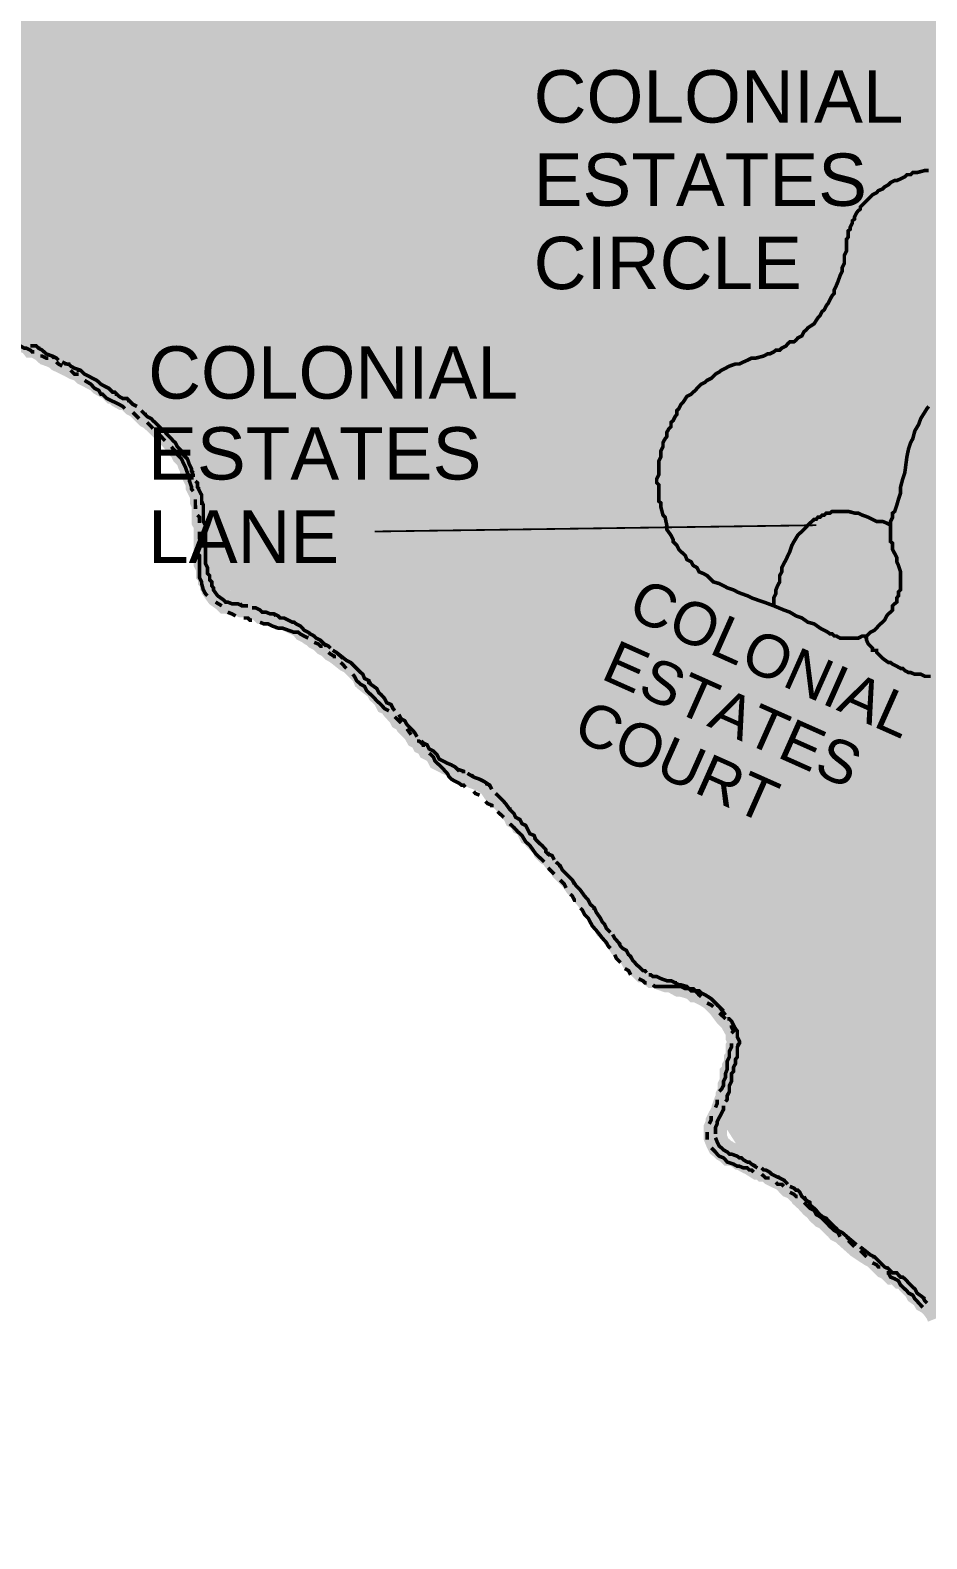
# Model space of a CAD drawing. Header units: millimetres. Extents: x 10 to 1080, y 12 to 847.
# Drawn here: x 370.7 to 408.4, y 290 to 353.4 of the extents above; entities that cross this region are included whole.
import ezdxf

# ---------------------------------------------------------------- set-up
doc = ezdxf.new("R2010")
doc.units = ezdxf.units.MM

msp = doc.modelspace()

# ---------------------------------------------------------------- hatches: boundary and pattern name
at = {"layer": 'H', "linetype": 'CONTINUOUS'}
msp.add_hatch(color=256, dxfattribs=at).paths.add_polyline_path([(802.375, 724.076), (804.333, 708.572), (819.82, 705.362), (834.637, 704.674), (846.243, 705.362), (859.861, 713.74), (871.467, 723.388), (876.635, 727.287), (891.452, 733.125), (894.662, 722.806), (899.231, 711.2), (902.458, 678.268), (906.939, 654.985), (912.777, 635.6), (903.041, 631.79), (870.797, 623.394), (843.703, 613.075), (834.037, 605.614), (852.17, 570.142), (848.607, 566.244), (849.207, 566.244), (834.637, 551.692), (840.475, 538.815), (802.711, 488.438), (802.217, 489.126), (800.435, 493.007), (798.83, 497.082), (795.355, 502.25), (792.215, 505.213), (789.005, 508.088), (786.289, 511.722), (784.437, 515.532), (783.078, 519.677), (782.391, 521.723), (780.874, 525.78), (778.334, 530.348), (775.794, 533.735), (773.007, 536.875), (769.955, 539.75), (766.727, 542.378), (763.27, 544.83), (759.707, 547.123), (755.985, 549.24), (754.115, 550.333), (752.263, 551.356), (750.305, 552.45), (748.365, 553.473), (746.407, 554.478), (744.467, 555.502), (742.615, 556.507), (740.657, 557.618), (739.652, 558.13), (732.525, 556.436), (732.79, 544.583), (726.264, 530.86), (723.142, 524.334), (722.207, 519.765), (722.877, 514.015), (725.593, 511.052), (734.219, 509.182), (736.177, 508.935), (733.302, 494.965), (732.278, 489.126), (728.98, 480.236), (737.605, 465.243), (747.518, 446.193), (733.548, 450.338), (730.409, 438.062), (720.76, 407.158), (717.885, 398.268), (714.745, 388.108), (713.475, 387.174), (712.047, 376.096), (715.945, 344.77), (716.615, 324.026), (716.439, 318.682), (723.388, 318.435), (731.608, 319.705), (737.358, 321.557), (743.373, 323.25), (749.635, 324.273), (754.962, 326.39), (761.488, 331.47), (750.641, 308.786), (742.95, 291.677), (741.257, 289.313), (754.715, 277.195), (760.801, 272.292), (760.73, 272.115), (769.444, 264.583), (777.487, 249.678), (794.597, 237.155), (804.333, 230.293), (811.777, 224.032), (798.054, 219.957), (781.473, 215.988), (770.043, 212.602), (757.502, 208.033), (746.072, 201.172), (734.06, 195.404), (725.082, 194.91), (725.258, 194.134), (725.593, 192.105), (725.752, 188.048), (725.17, 184.062), (724.905, 183.392), (714.587, 181.698), (699.17, 173.743), (696.295, 178.312), (682.078, 173.143), (680.879, 176.53), (652.868, 161.713), (660.647, 138.007), (660.4, 137.83), (656.749, 135.467), (653.203, 133.103), (649.552, 130.722), (645.918, 128.358), (642.285, 125.977), (638.634, 123.702), (635, 121.32), (631.349, 118.957), (627.803, 116.664), (624.152, 114.3), (620.942, 115.394), (619.584, 117.51), (618.402, 119.556), (617.22, 121.744), (616.038, 123.702), (614.68, 125.977), (613.569, 128.27), (612.299, 130.475), (610.958, 132.415), (609.424, 134.197), (608.154, 136.066), (606.795, 138.254), (605.367, 140.035), (603.673, 143.087), (601.892, 144.445), (599.863, 145.715), (598.17, 147.496), (596.724, 149.26), (595.118, 151.042), (593.513, 152.647), (591.22, 153.846), (589.439, 155.187), (587.675, 156.545), (586.052, 158.415), (585.717, 160.778), (585.047, 162.895), (584.112, 165.1), (582.172, 166.194), (580.549, 167.887), (579.543, 169.845), (578.785, 171.962), (577.762, 173.902), (576.668, 175.772), (575.398, 177.553), (573.775, 178.982), (571.659, 182.457), (568.784, 186.778), (566.932, 189.988), (565.82, 194.486), (564.462, 203.87), (563.704, 208.527), (563.88, 211.332), (563.704, 215.477), (563.457, 217.77), (563.28, 220.133), (563.368, 222.426), (563.28, 224.614), (562.857, 227.418), (561.675, 229.694), (560.828, 232.586), (561.428, 234.774), (561.852, 237.825), (561.922, 240.206), (561.587, 242.658), (561.763, 245.286), (562.01, 247.65), (561.852, 250.278), (561.164, 254.423), (561.922, 257.052), (562.522, 259.256), (562.275, 261.532), (561.499, 263.56), (560.405, 265.518), (559.805, 267.882), (559.223, 270.175), (557.953, 273.297), (556.26, 274.92), (554.814, 277.53), (554.39, 280), (553.72, 282.363), (552.962, 284.656), (551.85, 286.508), (550.668, 288.713), (549.222, 291.165), (547.194, 292.947), (545.412, 294.552), (543.56, 296.422), (543.719, 298.697), (542.537, 300.655), (540.42, 302.348), (538.057, 304.976), (535.34, 306.405), (532.553, 307.763), (530.26, 309.545), (528.232, 310.903), (526.874, 312.755), (526.45, 314.872), (524.51, 315.807), (522.305, 316.054), (518.248, 316.565), (515.779, 316.9), (513.592, 317.324), (511.387, 317.923), (508.935, 318.17), (507.153, 316.988), (506.465, 314.96), (505.037, 313.267), (503.255, 311.997), (501.897, 310.303), (500.292, 308.698), (498.422, 307.587), (496.658, 306.07), (495.212, 304.377), (494.453, 302.348), (493.942, 299.896), (493.607, 297.603), (493.942, 295.24), (494.453, 293.123), (495.212, 290.83), (495.723, 288.625), (494.03, 286.508), (493.342, 284.304), (491.649, 281.693), (489.462, 280.846), (485.14, 280.423), (481.577, 280.582), (479.637, 281.852), (478.102, 283.457), (476.673, 285.08), (475.068, 286.773), (472.863, 287.267), (470.658, 286.685), (468.965, 285.238), (467.184, 283.88), (465.067, 282.875), (463.462, 281.34), (464.732, 279.488), (466.602, 278.306), (468.63, 277.372), (469.724, 275.502), (468.877, 273.385), (467.095, 272.027), (463.973, 269.663), (462.104, 268.058), (460.075, 266.876), (457.958, 266.1), (455.665, 265.606), (452.702, 266.277), (450.674, 267.212), (448.469, 267.635), (444.835, 268.482), (442.718, 268.993), (440.514, 268.393), (436.792, 268.217), (434.763, 268.905), (432.805, 269.998), (431.465, 271.78), (432.647, 273.72), (433.405, 275.925), (433.317, 278.218), (432.805, 280.335), (432.894, 282.963), (431.959, 285.327), (428.925, 284.568), (426.72, 283.88), (424.603, 283.457), (421.375, 283.968), (419.188, 284.392), (417.072, 284.903), (415.025, 285.926), (412.838, 286.685), (410.792, 287.62), (409.698, 289.56), (409.875, 291.765), (410.298, 293.97), (410.298, 296.157), (409.61, 298.203), (408.252, 300.143), (406.4, 301.66), (404.53, 303.107), (402.837, 304.712), (400.897, 305.823), (399.715, 307.675), (400.297, 309.792), (399.962, 311.997), (397.845, 313.355), (395.905, 314.537), (394.547, 316.318), (393.1, 318.1), (391.672, 319.793), (390.225, 321.398), (388.108, 322.668), (386.592, 324.185), (385.057, 325.878), (383.452, 327.325), (381.582, 328.595), (379.465, 329.265), (378.125, 331.047), (378.037, 333.252), (377.349, 335.368), (375.92, 336.973), (374.05, 338.332), (372.11, 339.425), (370.152, 340.536), (368.035, 341.383), (365.919, 341.965), (363.555, 341.63), (361.615, 340.607), (359.745, 338.914), (357.875, 337.82), (355.935, 336.797), (353.818, 335.703), (351.878, 334.522), (350.255, 332.652), (348.915, 330.8), (347.98, 328.754), (347.133, 326.637), (345.599, 325.032), (343.323, 324.785), (340.184, 324.785), (337.732, 325.367), (335.615, 324.185), (334.522, 322.333), (334.433, 320.128), (334.098, 317.923), (332.899, 315.807), (331.805, 313.866), (330.958, 311.75), (330.712, 309.545), (330.288, 307.252), (329.935, 304.976), (329.688, 302.683), (329.018, 300.39), (328.083, 298.203), (327.325, 296.157), (327.06, 293.97), (328.665, 292.347), (329.935, 290.583), (328.665, 288.802), (326.39, 287.955), (323.25, 287.778), (321.045, 288.29), (319.864, 290.23), (318.682, 292.276), (316.812, 293.705), (314.025, 294.975), (311.732, 295.487), (309.615, 295.91), (307.763, 297.092), (306.405, 299.05), (305.47, 300.99), (304.712, 303.107), (303.689, 305.135), (301.995, 306.405), (300.302, 307.852), (298.962, 309.545), (297.268, 307.94), (296.422, 305.894), (293.282, 304.2), (291.5, 305.558), (289.648, 306.828), (287.69, 307.852), (287.267, 309.968), (287.69, 312.173), (285.75, 313.09), (283.457, 313.602), (281.34, 314.202), (279.224, 315.295), (278.642, 317.5), (277.954, 319.617), (276.013, 321.222), (274.144, 319.793), (272.874, 317.923), (269.998, 319.193), (268.217, 320.64), (266.435, 321.98), (263.984, 324.45), (262.202, 325.72), (260.862, 327.484), (261.108, 329.688), (261.867, 331.893), (262.714, 334.01), (262.467, 337.644), (261.532, 339.602), (260.597, 341.718), (258.992, 343.323), (255.94, 345.352), (253.065, 346.71), (251.195, 347.892), (249.167, 348.827), (248.92, 351.032), (250.19, 352.884), (251.707, 354.842), (254.088, 354.93), (255.782, 356.358), (257.969, 356.623), (260.174, 357.117), (261.444, 359.234), (261.779, 361.527), (261.62, 363.732), (260.438, 365.584), (258.992, 367.277), (256.117, 367.63), (255.429, 369.746), (254.088, 371.44), (252.307, 372.957), (250.525, 374.227), (248.497, 374.826), (247.138, 376.767), (248.162, 378.707), (247.385, 381), (245.78, 382.517), (245.622, 384.81), (244.687, 386.75), (243.575, 388.796), (242.235, 390.56), (241.035, 392.43), (239.518, 394.212), (239.43, 396.416), (240.453, 398.533), (240.612, 401.144), (240.788, 403.86), (239.43, 405.888), (238.584, 408.005), (236.467, 409.452), (235.038, 411.304), (233.08, 412.838), (233.168, 415.202), (234.103, 417.318), (235.462, 419.276), (236.978, 421.04), (238.072, 422.998), (237.825, 425.274), (237.49, 427.902), (236.22, 429.683), (234.527, 431.377), (232.657, 433.246), (230.628, 434.587), (229.182, 436.28), (227.489, 437.815), (226.219, 439.667), (224.79, 441.537), (223.943, 443.742), (222.92, 445.77), (220.98, 447.216), (218.775, 448.557), (216.57, 449.827), (214.365, 450.25), (212.249, 450.427), (209.797, 450.515), (206.163, 450.427), (203.87, 451.026), (201.595, 450.338), (199.972, 448.31), (201.665, 446.705), (199.549, 444.588), (196.938, 445.347), (194.822, 445.435), (192.105, 444.923), (189.054, 445.012), (187.202, 443.406), (184.908, 442.472), (182.88, 441.113), (181.01, 439.596), (179.317, 438.15), (177.288, 437.056), (175.084, 436.457), (173.055, 435.522), (170.762, 434.675), (168.575, 434.852), (166.793, 436.545), (165.947, 438.82), (165.259, 440.937), (163.142, 442.048), (160.955, 442.56), (158.574, 442.383), (156.369, 441.713), (154.005, 440.778), (151.377, 440.267), (148.59, 440.267), (146.385, 439.843), (145.45, 437.727), (145.115, 435.522), (142.663, 436.122), (142.152, 438.326), (140.458, 439.932), (138.43, 441.113), (136.472, 442.207), (134.285, 442.807), (131.745, 442.048), (128.605, 441.537), (126.153, 441.872), (123.525, 441.784), (121.497, 442.983), (120.05, 444.588), (117.775, 445.012), (116.082, 446.528), (116.152, 448.822), (114.124, 450.938), (112.607, 453.214), (111.425, 454.995), (110.155, 456.777), (108.797, 458.47), (107.527, 460.252), (106.257, 461.945), (104.898, 463.726), (103.54, 465.42), (102.182, 467.113), (100.842, 468.806), (99.572, 470.57), (98.213, 472.264), (95.585, 475.738), (93.133, 479.213), (90.682, 482.776), (88.477, 486.41), (86.448, 490.132), (84.578, 494.03), (83.062, 498.016), (81.527, 502.92), (80.433, 507.065), (79.498, 511.298), (78.74, 515.532), (78.228, 519.853), (77.805, 524.175), (77.558, 528.496), (77.47, 532.8), (77.558, 534.917), (77.558, 537.122), (77.717, 539.238), (77.893, 541.443), (78.052, 543.56), (78.317, 545.765), (78.564, 547.882), (79.252, 552.115), (80.098, 556.348), (81.192, 560.582), (82.374, 564.727), (84.402, 570.054), (86.448, 573.793), (87.63, 575.645), (117.687, 575.645), (138.007, 572.435), (144.445, 544.23), (141.905, 543.225), (154.764, 537.88), (160.443, 536.028), (171.185, 535.693), (189.318, 535.34), (206.834, 533.912), (226.06, 527.897), (227.842, 532.888), (253.912, 548.552), (259.239, 550.333), (265.677, 550.668), (269.575, 552.115), (277.019, 556.772), (283.122, 559.223), (290.989, 559.982), (306.317, 558.553), (306.652, 558.288), (307.005, 558.624), (310.885, 558.888), (317.659, 563.122), (325.543, 568.113), (333.745, 573.528), (338.825, 576.827), (341.365, 576.756), (344.928, 576.068), (348.492, 574.71), (351.949, 572.858), (355.759, 569.718), (358.228, 566.173), (359.234, 564.303), (360.257, 562.363), (362.462, 558.8), (365.425, 555.925), (369.993, 554.32), (376.255, 554.478), (378.46, 554.902), (380.577, 555.325), (382.782, 555.748), (384.898, 556.013), (387.773, 556.436), (392.007, 557.107), (396.064, 558.042), (400.138, 559.135), (404.107, 560.405), (408.005, 561.852), (411.903, 563.457), (415.713, 565.238), (419.435, 567.09), (423.069, 569.048), (424.18, 569.63), (421.128, 576.333), (406.224, 573.952), (411.057, 595.383), (409.452, 607.06), (401.408, 603.85), (401.832, 611.893), (404.618, 612.74), (404.195, 626.022), (394.882, 630.432), (373.539, 618.737), (369.482, 635.67), (377.19, 651.845), (407.405, 673.276), (407.829, 671.23), (482.177, 704.003), (500.715, 623.323), (501.227, 623.57), (505.372, 625.863), (509.182, 627.892), (512.992, 630.008), (516.802, 632.037), (520.612, 634.065), (522.552, 635.088), (524.422, 636.094), (526.362, 637.117), (528.232, 638.14), (530.172, 639.233), (532.042, 640.256), (534.335, 641.438), (544.495, 629.585), (550.422, 631.613), (546.523, 639.568), (541.532, 645.336), (541.602, 645.407), (545.412, 647.453), (549.222, 649.57), (553.032, 651.598), (556.772, 653.627), (560.582, 655.743), (564.392, 657.772), (568.202, 659.888), (572.012, 661.917), (575.733, 664.034), (579.543, 666.15), (583.353, 668.196), (587.163, 670.313), (590.885, 672.342), (596.724, 674.458), (601.133, 674.458), (603.338, 674.458), (605.455, 674.37), (607.642, 674.194), (609.847, 674.123), (611.964, 674.035), (614.168, 673.858), (616.373, 673.7), (618.49, 673.612), (620.695, 673.435), (622.882, 673.347), (624.999, 673.276), (629.32, 673.188), (633.642, 673.276), (637.875, 673.523), (642.108, 673.947), (646.254, 674.617), (650.399, 675.728), (653.627, 676.734), (657.684, 678.18), (661.67, 679.873), (665.568, 681.743), (669.378, 683.772), (673.1, 685.976), (676.734, 688.252), (680.297, 690.704), (683.683, 693.42), (687.07, 696.136), (690.192, 699.1), (693.332, 702.063), (696.207, 705.273), (699.082, 708.572), (701.71, 711.958), (705.785, 710.53), (709.842, 708.995), (713.74, 707.214), (717.638, 705.362), (721.448, 703.333), (723.988, 701.798), (729.403, 707.302), (742.35, 719.578), (751.999, 718.908), (767.503, 733.725), (785.618, 751.84), (797.207, 740.234), (802.375, 724.076), (802.375, 724.076)])

# ---------------------------------------------------------------- linework, layer by layer
at = {"layer": 'P'}
for points, const_width in [([(401.99, 329.195), (401.567, 329.353), (401.302, 329.442), (401.055, 329.53), (400.879, 329.618), (400.632, 329.706), (400.456, 329.777), (400.297, 329.865), (400.032, 329.953), (399.874, 330.041), (399.697, 330.129), (399.45, 330.2), (399.362, 330.288), (399.186, 330.465), (399.027, 330.553), (398.851, 330.623), (398.762, 330.8), (398.604, 330.888), (398.515, 331.047), (398.339, 331.135), (398.268, 331.311), (398.092, 331.47), (398.004, 331.558), (397.916, 331.735), (397.757, 331.893), (397.757, 331.982), (397.669, 332.158), (397.492, 332.405), (397.492, 332.581), (397.422, 332.916), (397.334, 333.005), (397.245, 333.34), (397.245, 333.516), (397.157, 333.587), (397.157, 333.763), (397.157, 333.939), (397.157, 334.098), (397.157, 334.275), (397.069, 334.363), (397.069, 334.522), (397.157, 334.698), (397.157, 335.033), (397.157, 335.121), (397.157, 335.28), (397.245, 335.456), (397.245, 335.633), (397.245, 335.703), (397.334, 335.88), (397.334, 336.056), (397.422, 336.215), (397.492, 336.303), (397.492, 336.479), (397.581, 336.638), (397.669, 336.726), (397.669, 336.903), (397.757, 336.973), (397.845, 337.15), (397.916, 337.238), (397.916, 337.397), (398.004, 337.485), (398.092, 337.661), (398.18, 337.749), (398.339, 337.996), (398.515, 338.085), (398.604, 338.173), (398.692, 338.243), (398.762, 338.332), (398.851, 338.42), (398.939, 338.508), (399.115, 338.596), (399.186, 338.667), (399.362, 338.755), (399.538, 338.931), (399.697, 339.019), (399.785, 339.09), (399.962, 339.178), (400.121, 339.266), (400.385, 339.355), (400.544, 339.355), (400.72, 339.443), (400.879, 339.513), (401.055, 339.602), (401.232, 339.602), (401.567, 339.69), (401.726, 339.778), (401.814, 339.778), (401.99, 339.866), (402.078, 339.937), (402.237, 339.937), (402.325, 340.025), (402.502, 340.113), (402.572, 340.201), (402.661, 340.289), (402.837, 340.289), (402.925, 340.36), (402.996, 340.448), (403.172, 340.536), (403.26, 340.713), (403.348, 340.783), (403.419, 340.872), (403.684, 341.048), (403.842, 341.295), (403.931, 341.383), (404.019, 341.559), (404.107, 341.63), (404.195, 341.806), (404.266, 341.895), (404.442, 342.23), (404.53, 342.318), (404.53, 342.477), (404.618, 342.653), (404.689, 342.829), (404.777, 343.076), (404.865, 343.253), (404.865, 343.412), (404.954, 343.588), (404.954, 343.747), (404.954, 343.923), (405.042, 344.099), (405.042, 344.258), (405.042, 344.346), (405.042, 344.523), (405.042, 344.593), (405.112, 344.682), (405.112, 344.858), (405.112, 344.946), (405.201, 345.017), (405.201, 345.105), (405.289, 345.281), (405.289, 345.369), (405.377, 345.44), (405.377, 345.528), (405.465, 345.705), (405.536, 345.793), (405.624, 345.863), (405.624, 345.952), (405.712, 346.04), (405.8, 346.128), (405.888, 346.216), (405.959, 346.287), (406.135, 346.463), (406.312, 346.551), (406.382, 346.639), (406.559, 346.71), (406.647, 346.798), (406.806, 346.886), (406.894, 346.975), (407.07, 347.063), (407.158, 347.063), (407.317, 347.133), (407.494, 347.222), (407.582, 347.31), (407.741, 347.31), (407.829, 347.398), (408.005, 347.398), (408.34, 347.486), (408.499, 347.486)], 0.151), ([(370.911, 339.866), (370.822, 339.866), (370.752, 339.937), (370.575, 340.025), (370.487, 340.025), (370.328, 340.113), (370.152, 340.201), (370.064, 340.201), (369.905, 340.289), (369.729, 340.289), (369.552, 340.36), (369.394, 340.448), (369.305, 340.536), (369.129, 340.625), (369.058, 340.625), (368.97, 340.713)], 0.151), ([(395.464, 315.048), (395.305, 315.225), (395.217, 315.383), (395.041, 315.56), (394.952, 315.648), (394.882, 315.807), (394.794, 315.895), (394.705, 316.071), (394.529, 316.318), (394.458, 316.495), (394.282, 316.653), (394.194, 316.83), (394.035, 317.006), (393.859, 317.253), (393.682, 317.429), (393.524, 317.676), (393.347, 317.853), (393.188, 318.012), (393.1, 318.1), (393.012, 318.276), (392.836, 318.435), (392.765, 318.523), (392.677, 318.699), (392.501, 318.77), (392.412, 318.858), (392.412, 318.946), (392.254, 319.123), (392.165, 319.193), (391.989, 319.37), (391.918, 319.546), (391.742, 319.617), (391.654, 319.793), (391.566, 319.969), (391.407, 320.04), (391.319, 320.216), (391.142, 320.305), (391.072, 320.463), (390.895, 320.64), (390.719, 320.887), (390.56, 321.063), (390.384, 321.239), (390.225, 321.398), (390.049, 321.663), (389.802, 321.822), (389.625, 321.91), (389.378, 321.998), (389.114, 322.157), (388.955, 322.245), (388.691, 322.333), (388.602, 322.421), (388.444, 322.509), (388.267, 322.58), (388.108, 322.668), (387.932, 322.756), (387.844, 322.933), (387.685, 323.092), (387.509, 323.18), (387.421, 323.356), (387.262, 323.427), (387.174, 323.603), (386.997, 323.691), (386.909, 323.85), (386.838, 323.938), (386.75, 324.026), (386.662, 324.115), (386.574, 324.203), (386.486, 324.362), (386.327, 324.45), (386.239, 324.626), (386.151, 324.697), (385.992, 324.873), (385.904, 325.049), (385.727, 325.12), (385.639, 325.296), (385.48, 325.473), (385.392, 325.543), (385.304, 325.72), (385.057, 325.896), (384.969, 325.967), (384.969, 326.055), (384.792, 326.143), (384.722, 326.319), (384.634, 326.39), (384.457, 326.566), (384.369, 326.655), (384.21, 326.813), (384.034, 326.902), (383.611, 327.237), (383.452, 327.325), (383.275, 327.501), (383.099, 327.589), (382.94, 327.748), (382.764, 327.836), (382.676, 327.925), (382.517, 328.013), (382.429, 328.083), (382.252, 328.172), (382.182, 328.26), (382.094, 328.348), (381.917, 328.436), (381.829, 328.507), (381.758, 328.507), (381.582, 328.595), (381.406, 328.683), (381.247, 328.683), (381.159, 328.771), (380.982, 328.859), (380.824, 328.859), (380.647, 328.93), (380.488, 328.93), (380.4, 329.018), (380.224, 329.106), (380.065, 329.106), (379.889, 329.195), (379.801, 329.195), (379.642, 329.195), (379.465, 329.283), (379.218, 329.283), (379.042, 329.353), (378.954, 329.353), (378.866, 329.442), (378.619, 329.618), (378.442, 329.865), (378.442, 329.953), (378.372, 330.041), (378.372, 330.2), (378.284, 330.288), (378.284, 330.465), (378.195, 330.553), (378.195, 330.712), (378.195, 330.8), (378.107, 330.976), (378.107, 331.047), (378.107, 331.223), (378.107, 331.311), (378.107, 331.47), (378.107, 331.558), (378.107, 331.823), (378.107, 331.893), (378.107, 332.07), (378.107, 332.246), (378.107, 332.405), (378.107, 332.581), (378.019, 332.74), (378.019, 332.916), (378.019, 333.093), (378.019, 333.252), (378.019, 333.428), (377.948, 333.587), (377.948, 333.675), (377.948, 333.851), (377.86, 334.01), (377.772, 334.186), (377.772, 334.363), (377.684, 334.522), (377.596, 334.698), (377.525, 334.857), (377.525, 334.945), (377.437, 335.121), (377.349, 335.368), (377.172, 335.545), (377.102, 335.703), (376.925, 335.88), (376.837, 336.056), (376.749, 336.127), (376.678, 336.215), (376.502, 336.391), (376.414, 336.55), (376.255, 336.638), (376.079, 336.815), (375.991, 336.903), (375.902, 336.973), (375.832, 337.062), (375.655, 337.15), (375.567, 337.238), (375.408, 337.397), (375.32, 337.485), (375.232, 337.573), (375.056, 337.661), (374.897, 337.82), (374.809, 337.908), (374.632, 337.908), (374.474, 337.996), (374.385, 338.085), (374.297, 338.173), (374.209, 338.173), (374.138, 338.243), (374.05, 338.332), (373.874, 338.42), (373.715, 338.508), (373.627, 338.596), (373.539, 338.667), (373.362, 338.755), (373.204, 338.843), (373.027, 338.931), (372.868, 339.09), (372.604, 339.178), (372.445, 339.266), (372.357, 339.355), (372.269, 339.355), (372.092, 339.443), (371.934, 339.513), (371.845, 339.602), (371.669, 339.69), (371.422, 339.778), (371.246, 339.937), (371.087, 340.025), (370.999, 340.113), (370.822, 340.113), (370.752, 340.201), (370.575, 340.289), (370.487, 340.36), (370.328, 340.448), (370.152, 340.536)], 0.978), ([(370.822, 340.201), (370.822, 340.113), (370.999, 340.113), (371.087, 340.025), (371.175, 340.025)], 0.151), ([(371.934, 339.513), (371.845, 339.602), (371.669, 339.69), (371.422, 339.778), (371.246, 339.937), (371.087, 340.025), (370.999, 340.113)], 0.151), ([(371.51, 339.602), (371.422, 339.602), (371.246, 339.69), (371.175, 339.69)], 0.151), ([(371.422, 339.778), (371.669, 339.69), (371.757, 339.602)], 0.151), ([(372.092, 339.266), (371.934, 339.355), (371.845, 339.443)], 0.151), ([(372.092, 339.443), (372.269, 339.355), (372.357, 339.355), (372.357, 339.266)], 0.151), ([(374.05, 338.332), (373.874, 338.42), (373.715, 338.508), (373.627, 338.596), (373.539, 338.667), (373.362, 338.755), (373.204, 338.843), (373.027, 338.931), (372.868, 339.09), (372.604, 339.178), (372.445, 339.266), (372.357, 339.355), (372.269, 339.355), (372.181, 339.355)], 0.151), ([(372.78, 338.931), (372.604, 338.931), (372.445, 339.09), (372.445, 339.09)], 0.151), ([(372.692, 339.09), (372.868, 339.09), (373.027, 338.931), (373.204, 338.843), (373.362, 338.755), (373.539, 338.667), (373.627, 338.596), (373.715, 338.508), (373.874, 338.42), (374.05, 338.332), (374.138, 338.243), (374.209, 338.173), (374.297, 338.173), (374.385, 338.085), (374.474, 337.996)], 0.151), ([(374.721, 337.485), (374.632, 337.573), (374.474, 337.661), (374.297, 337.749), (374.138, 337.82), (373.962, 337.908), (373.786, 338.085), (373.715, 338.085), (373.627, 338.243), (373.451, 338.332), (373.292, 338.508), (373.027, 338.667), (373.027, 338.667)], 0.151), ([(375.232, 337.573), (375.056, 337.661), (374.897, 337.82), (374.809, 337.908), (374.632, 337.908), (374.474, 337.996), (374.385, 338.085), (374.297, 338.085)], 0.151), ([(374.809, 337.82), (374.897, 337.82), (375.056, 337.661), (375.056, 337.661)], 0.151), ([(375.32, 337.062), (375.232, 337.15), (375.144, 337.238), (375.056, 337.326)], 0.151), ([(375.408, 337.397), (375.567, 337.238), (375.655, 337.238)], 0.151), ([(377.014, 335.792), (376.925, 335.88), (376.837, 336.056), (376.749, 336.127), (376.678, 336.215), (376.502, 336.391), (376.414, 336.55), (376.255, 336.638), (376.079, 336.815), (375.991, 336.903), (375.902, 336.973), (375.832, 337.062), (375.655, 337.15), (375.567, 337.238), (375.479, 337.326)], 0.151), ([(408.499, 337.573), (408.428, 337.485), (408.164, 337.062), (408.076, 336.815), (407.917, 336.55), (407.829, 336.215), (407.741, 336.056), (407.652, 335.792), (407.582, 335.456), (407.494, 334.786), (407.405, 334.522), (407.317, 334.186), (407.317, 333.939), (407.229, 333.675), (407.158, 333.428), (407.07, 333.163), (406.982, 333.093), (406.982, 333.005), (406.982, 332.916), (406.894, 332.74), (406.894, 332.669), (406.894, 332.581)], 0.151), ([(375.902, 336.638), (375.832, 336.726), (375.655, 336.903), (375.655, 336.903)], 0.151), ([(375.902, 336.973), (375.991, 336.903), (376.079, 336.815), (376.167, 336.726)], 0.151), ([(376.414, 336.127), (376.326, 336.215), (376.255, 336.303), (376.167, 336.391), (376.167, 336.391)], 0.151), ([(376.414, 336.479), (376.502, 336.391), (376.678, 336.215), (376.749, 336.127), (376.837, 336.056), (376.925, 335.88), (377.102, 335.703), (377.172, 335.545), (377.349, 335.368), (377.437, 335.121), (377.525, 334.945), (377.525, 334.857), (377.596, 334.786)], 0.151), ([(377.596, 334.01), (377.525, 334.098), (377.525, 334.186), (377.437, 334.433), (377.437, 334.61), (377.349, 334.786), (377.261, 335.033), (377.172, 335.209), (377.102, 335.368), (376.925, 335.545), (376.837, 335.703), (376.749, 335.792), (376.678, 335.88)], 0.151), ([(377.596, 334.61), (377.596, 334.698), (377.525, 334.857), (377.525, 334.945), (377.437, 335.121), (377.349, 335.368), (377.172, 335.545)], 0.151), ([(377.684, 334.433), (377.772, 334.363), (377.772, 334.186), (377.86, 334.098)], 0.151), ([(378.107, 332.158), (378.107, 332.246), (378.107, 332.405), (378.107, 332.581), (378.019, 332.74), (378.019, 332.916), (378.019, 333.093), (378.019, 333.252), (378.019, 333.428), (377.948, 333.587), (377.948, 333.675), (377.948, 333.851), (377.86, 334.01), (377.772, 334.186), (377.772, 334.275)], 0.151), ([(377.772, 333.34), (377.684, 333.34), (377.684, 333.587), (377.684, 333.675)], 0.151), ([(377.948, 333.763), (377.948, 333.675), (377.948, 333.587), (377.948, 333.428)], 0.151), ([(377.86, 332.669), (377.86, 332.74), (377.86, 332.916), (377.772, 333.005)], 0.151), ([(378.019, 333.093), (378.019, 332.916), (378.019, 332.74), (378.019, 332.74)], 0.151), ([(401.99, 329.195), (401.99, 329.53), (402.078, 329.706), (402.078, 329.865), (402.149, 330.041), (402.237, 330.2), (402.237, 330.465), (402.325, 330.623), (402.325, 330.8), (402.502, 331.135), (402.661, 331.47), (402.749, 331.735), (402.837, 331.893), (402.996, 332.158), (403.084, 332.246), (403.172, 332.317), (403.26, 332.405), (403.348, 332.493), (403.419, 332.581), (403.507, 332.669), (403.595, 332.74), (403.684, 332.828), (403.772, 332.828), (403.842, 332.916), (403.931, 332.916), (404.019, 333.005), (404.107, 333.005), (404.195, 333.093), (404.266, 333.093), (404.354, 333.093), (404.442, 333.163), (404.618, 333.163), (404.689, 333.163), (404.777, 333.163), (404.954, 333.163), (405.042, 333.163), (405.112, 333.163), (405.377, 333.093), (405.536, 333.093), (405.712, 333.005), (405.959, 332.916), (406.135, 332.828), (406.312, 332.74), (406.559, 332.74), (406.735, 332.669), (406.894, 332.581)], 0.151), ([(377.86, 331.982), (377.86, 332.158), (377.86, 332.317), (377.86, 332.317)], 0.151), ([(378.107, 332.317), (378.107, 332.246), (378.107, 332.07), (378.107, 331.893), (378.107, 331.823), (378.107, 331.558), (378.107, 331.47), (378.107, 331.311), (378.107, 331.223), (378.107, 331.047), (378.107, 330.976), (378.195, 330.8), (378.195, 330.712), (378.195, 330.553), (378.284, 330.465), (378.284, 330.288), (378.284, 330.288)], 0.151), ([(403.772, 332.581), (385.216, 332.317)], 0.075), ([(406.894, 332.581), (406.894, 332.405), (406.894, 332.246), (406.894, 332.158), (406.894, 332.07), (406.894, 331.982), (406.894, 331.893), (406.982, 331.823), (406.982, 331.558), (407.158, 331.223), (407.158, 331.047), (407.229, 330.888), (407.317, 330.623), (407.317, 330.553), (407.317, 330.376), (407.317, 330.288), (407.317, 330.129), (407.317, 330.041), (407.317, 329.865), (407.229, 329.777), (407.229, 329.618), (407.158, 329.53), (407.158, 329.353), (407.07, 329.283), (406.982, 329.195), (406.982, 329.018), (406.894, 328.93), (406.806, 328.859), (406.735, 328.771), (406.647, 328.595), (406.559, 328.507), (406.471, 328.436), (406.382, 328.348), (406.312, 328.26), (406.224, 328.172), (406.047, 328.083), (405.888, 327.925), (405.8, 327.925)], 0.151), ([(378.195, 329.618), (378.107, 329.706), (378.019, 329.865), (377.948, 330.129), (377.948, 330.2), (377.86, 330.376), (377.86, 330.553), (377.86, 330.712), (377.86, 330.888), (377.86, 330.976), (377.86, 331.135), (377.86, 331.311), (377.772, 331.399), (377.772, 331.558), (377.772, 331.558)], 0.151), ([(378.195, 330.8), (378.107, 330.976), (378.107, 331.047), (378.107, 331.223), (378.107, 331.311), (378.107, 331.47), (378.107, 331.558), (378.107, 331.823), (378.107, 331.823)], 0.151), ([(379.712, 329.195), (379.642, 329.195), (379.465, 329.283), (379.218, 329.283), (379.042, 329.353), (378.954, 329.353), (378.866, 329.442), (378.619, 329.618), (378.442, 329.865), (378.442, 329.953), (378.372, 330.041), (378.372, 330.2), (378.284, 330.288), (378.284, 330.465), (378.284, 330.465)], 0.151), ([(378.442, 329.953), (378.442, 329.865), (378.619, 329.618)], 0.151), ([(378.795, 329.195), (378.531, 329.353)], 0.151), ([(378.866, 329.442), (378.954, 329.353), (379.042, 329.353), (379.218, 329.283)], 0.151), ([(379.377, 328.771), (379.218, 328.859), (379.042, 328.93)], 0.151), ([(379.554, 329.283), (379.642, 329.195), (379.801, 329.195), (379.889, 329.195)], 0.151), ([(381.071, 328.771), (380.982, 328.859), (380.824, 328.859), (380.647, 328.93), (380.488, 328.93), (380.4, 329.018), (380.224, 329.106), (380.065, 329.106)], 0.151), ([(380.224, 329.106), (380.4, 329.018), (380.488, 328.93), (380.647, 328.93), (380.824, 328.859), (380.982, 328.859), (381.159, 328.771), (381.247, 328.683), (381.406, 328.683), (381.582, 328.595), (381.758, 328.507), (381.829, 328.507), (381.917, 328.436), (382.094, 328.348), (382.182, 328.26), (382.182, 328.26)], 0.151), ([(405.8, 327.925), (405.712, 327.925), (405.536, 327.836), (405.465, 327.836), (405.377, 327.836), (405.289, 327.836), (405.112, 327.836), (405.042, 327.836), (404.954, 327.836), (404.865, 327.836), (404.777, 327.836), (404.618, 327.925), (404.53, 327.925), (404.442, 328.013), (404.354, 328.013), (404.266, 328.083), (403.931, 328.26), (403.684, 328.436), (403.419, 328.507), (403.172, 328.683), (402.925, 328.771), (402.661, 328.93), (402.414, 329.018), (401.99, 329.195)], 0.151), ([(380.065, 328.595), (379.977, 328.595), (379.889, 328.683), (379.712, 328.683), (379.712, 328.683)], 0.151), ([(382.429, 327.836), (382.252, 327.925), (382.094, 328.013), (382.005, 328.083), (381.829, 328.083), (381.582, 328.172), (381.335, 328.26), (381.159, 328.26), (380.912, 328.348), (380.735, 328.436), (380.559, 328.436), (380.4, 328.507)], 0.151), ([(383.187, 327.501), (383.099, 327.589), (382.94, 327.748), (382.764, 327.836), (382.676, 327.925), (382.517, 328.013), (382.429, 328.083), (382.252, 328.172), (382.182, 328.26), (382.094, 328.348), (381.917, 328.436), (381.829, 328.507), (381.758, 328.507), (381.582, 328.595), (381.406, 328.683), (381.406, 328.683)], 0.151), ([(382.429, 328.013), (382.517, 328.013), (382.676, 327.925), (382.764, 327.836)], 0.151), ([(383.028, 327.501), (382.94, 327.501), (382.852, 327.589), (382.676, 327.66), (382.676, 327.66)], 0.151), ([(383.028, 327.66), (383.099, 327.589), (383.275, 327.501), (383.364, 327.413)], 0.151), ([(408.587, 326.231), (408.428, 326.231), (408.34, 326.231), (408.164, 326.319), (408.005, 326.319), (407.917, 326.319), (407.741, 326.39), (407.652, 326.39), (407.494, 326.478), (407.405, 326.566), (407.317, 326.566), (407.158, 326.655), (406.982, 326.743), (406.894, 326.813), (406.806, 326.813), (406.559, 326.99), (406.471, 327.078), (406.382, 327.166), (406.312, 327.237), (406.312, 327.325), (406.135, 327.325), (406.135, 327.413), (406.047, 327.501), (405.959, 327.589), (405.888, 327.748), (405.888, 327.836), (405.8, 327.925)], 0.151), ([(383.522, 326.99), (383.522, 327.078), (383.364, 327.166), (383.275, 327.237)], 0.151), ([(384.298, 326.743), (384.21, 326.813), (384.034, 326.902), (383.611, 327.237), (383.452, 327.325)], 0.151), ([(383.611, 327.237), (383.875, 326.99)], 0.151), ([(384.034, 326.566), (383.946, 326.655), (383.875, 326.743), (383.787, 326.813)], 0.151), ([(384.21, 326.813), (384.369, 326.655), (384.457, 326.566), (384.634, 326.39), (384.722, 326.319), (384.792, 326.143), (384.969, 326.055), (385.057, 325.896), (385.304, 325.72), (385.392, 325.543), (385.48, 325.473), (385.639, 325.296), (385.639, 325.296)], 0.151), ([(385.992, 324.873), (385.904, 325.049), (385.727, 325.12), (385.639, 325.296), (385.48, 325.473), (385.392, 325.543), (385.304, 325.72), (385.057, 325.896), (384.969, 325.967), (384.969, 326.055), (384.792, 326.143), (384.722, 326.319), (384.634, 326.39), (384.545, 326.478)], 0.151), ([(385.815, 324.785), (385.639, 324.873), (385.48, 325.049), (385.304, 325.208), (385.145, 325.385), (384.969, 325.543), (384.881, 325.632), (384.792, 325.808), (384.634, 325.896), (384.457, 326.055), (384.369, 326.231), (384.298, 326.319)], 0.151), ([(385.904, 325.049), (385.992, 324.873), (386.062, 324.785)], 0.151), ([(386.327, 324.273), (386.151, 324.45), (386.062, 324.538)], 0.151), ([(386.909, 323.85), (386.838, 323.938), (386.75, 324.026), (386.662, 324.115), (386.574, 324.203), (386.486, 324.362), (386.327, 324.45), (386.239, 324.626), (386.239, 324.626)], 0.151), ([(386.327, 324.45), (386.486, 324.362), (386.574, 324.203), (386.574, 324.203)], 0.151), ([(386.75, 323.779), (386.574, 324.026), (386.574, 324.026)], 0.151), ([(386.838, 323.938), (386.909, 323.85), (386.997, 323.691), (386.997, 323.691)], 0.151), ([(387.262, 323.268), (387.262, 323.356), (387.085, 323.515), (386.997, 323.515)], 0.151), ([(388.779, 322.245), (388.691, 322.333), (388.602, 322.421), (388.444, 322.509), (388.267, 322.58), (388.108, 322.668), (387.932, 322.756), (387.844, 322.933), (387.685, 323.092), (387.509, 323.18), (387.421, 323.356), (387.262, 323.427), (387.174, 323.515)], 0.151), ([(387.262, 323.427), (387.421, 323.356), (387.509, 323.18), (387.685, 323.092), (387.844, 322.933), (387.932, 322.756), (388.108, 322.668), (388.267, 322.58), (388.444, 322.509), (388.602, 322.421), (388.691, 322.333), (388.955, 322.245), (388.955, 322.157)], 0.151), ([(389.026, 321.575), (388.955, 321.663), (388.867, 321.663), (388.779, 321.733), (388.602, 321.822), (388.444, 321.91), (388.355, 321.998), (388.267, 322.157), (388.179, 322.245), (388.108, 322.333), (387.932, 322.509), (387.844, 322.58), (387.756, 322.668), (387.685, 322.845), (387.597, 322.933), (387.509, 323.003)], 0.151), ([(390.049, 321.575), (390.049, 321.663), (389.802, 321.822), (389.625, 321.91), (389.378, 321.998), (389.114, 322.157), (389.114, 322.157)], 0.151), ([(389.29, 322.086), (389.378, 321.998), (389.625, 321.91), (389.625, 321.91)], 0.151), ([(389.625, 321.239), (389.449, 321.31), (389.378, 321.398)], 0.151), ([(389.872, 321.733), (390.049, 321.663), (390.137, 321.486)], 0.151), ([(391.654, 319.793), (391.566, 319.969), (391.407, 320.04), (391.319, 320.216), (391.142, 320.305), (391.072, 320.463), (390.895, 320.64), (390.719, 320.887), (390.56, 321.063), (390.384, 321.239), (390.296, 321.31)], 0.151), ([(390.137, 320.728), (390.137, 320.816), (389.961, 320.887), (389.872, 320.975)], 0.151), ([(390.384, 321.239), (390.56, 321.063), (390.648, 320.975)], 0.151), ([(390.895, 320.728), (390.895, 320.64), (391.072, 320.463), (391.142, 320.305), (391.319, 320.216), (391.407, 320.04), (391.566, 319.969), (391.654, 319.793), (391.742, 319.617), (391.918, 319.546), (391.989, 319.37), (392.165, 319.193), (392.254, 319.123)], 0.151), ([(390.648, 320.305), (390.472, 320.463), (390.384, 320.552)], 0.151), ([(392.342, 318.435), (392.254, 318.523), (391.989, 318.77), (391.742, 319.123), (391.566, 319.282), (391.407, 319.546), (391.231, 319.705), (391.072, 319.881), (390.895, 320.04)], 0.151), ([(392.589, 318.699), (392.501, 318.77), (392.412, 318.858), (392.412, 318.946), (392.254, 319.123), (392.165, 319.193), (391.989, 319.37), (391.918, 319.458)], 0.151), ([(392.501, 318.858), (392.501, 318.77), (392.677, 318.699), (392.765, 318.523)], 0.151), ([(392.765, 317.923), (392.501, 318.188)], 0.151), ([(394.194, 316.83), (394.035, 317.006), (393.859, 317.253), (393.682, 317.429), (393.524, 317.676), (393.347, 317.853), (393.188, 318.012), (393.1, 318.1), (393.012, 318.276), (392.836, 318.435), (392.836, 318.435)], 0.151), ([(392.924, 318.276), (393.012, 318.276), (393.1, 318.1), (393.188, 318.012), (393.188, 318.012)], 0.151), ([(393.259, 317.341), (393.188, 317.5), (393.012, 317.676)], 0.151), ([(393.435, 317.765), (393.524, 317.676), (393.612, 317.5)], 0.151), ([(393.682, 316.83), (393.612, 316.83), (393.524, 317.006), (393.435, 317.077)], 0.151), ([(393.859, 317.253), (394.035, 317.006), (394.194, 316.83), (394.282, 316.653), (394.458, 316.495), (394.529, 316.318), (394.705, 316.071), (394.794, 315.895), (394.882, 315.807), (394.952, 315.648), (395.041, 315.56), (395.129, 315.472)], 0.151), ([(395.129, 314.801), (395.041, 314.889), (394.952, 315.048), (394.794, 315.225), (394.529, 315.56), (394.37, 315.736), (394.282, 315.895), (394.194, 316.071), (394.035, 316.23), (393.947, 316.406), (393.859, 316.495)], 0.151), ([(394.952, 315.648), (394.882, 315.807), (394.794, 315.895), (394.705, 316.071), (394.529, 316.318), (394.458, 316.495), (394.37, 316.495)], 0.151), ([(398.339, 313.196), (398.092, 313.267), (398.004, 313.267), (397.845, 313.355), (397.669, 313.443), (397.492, 313.443), (397.245, 313.531), (397.069, 313.619), (396.91, 313.619), (396.822, 313.69), (396.734, 313.778), (396.575, 313.866), (396.487, 313.866), (396.311, 314.043), (396.222, 314.113), (396.152, 314.202), (396.064, 314.29), (395.975, 314.466), (395.887, 314.537), (395.799, 314.713), (395.64, 314.801), (395.552, 314.889), (395.464, 315.048)], 0.978), ([(396.646, 313.778), (396.575, 313.866), (396.487, 313.866), (396.311, 314.043), (396.222, 314.113), (396.152, 314.202), (396.064, 314.29), (395.975, 314.466), (395.887, 314.537), (395.799, 314.713), (395.64, 314.801), (395.552, 314.889), (395.464, 315.048), (395.305, 315.225), (395.217, 315.383)], 0.151), ([(395.305, 315.225), (395.464, 315.048), (395.552, 314.96)], 0.151), ([(395.552, 314.202), (395.376, 314.378), (395.305, 314.537)], 0.151), ([(395.799, 314.713), (395.887, 314.537), (395.975, 314.466), (395.975, 314.378)], 0.151), ([(395.975, 313.69), (395.887, 313.866), (395.728, 313.955)], 0.151), ([(396.222, 314.113), (396.311, 314.043), (396.487, 313.866)], 0.151), ([(396.646, 313.355), (396.575, 313.355), (396.487, 313.443), (396.311, 313.531), (396.311, 313.531)], 0.151), ([(396.734, 313.69), (396.822, 313.69), (396.91, 313.619), (397.069, 313.619), (397.245, 313.531), (397.492, 313.443), (397.669, 313.443), (397.845, 313.355), (398.004, 313.267), (398.092, 313.267), (398.339, 313.196), (398.427, 313.108), (398.604, 313.108), (398.692, 313.02), (398.762, 313.02)], 0.151), ([(397.916, 313.355), (397.845, 313.355), (397.669, 313.443), (397.492, 313.443), (397.245, 313.531), (397.069, 313.619), (396.91, 313.619), (396.91, 313.619)], 0.151), ([(398.939, 312.773), (398.851, 312.843), (398.692, 313.02), (398.515, 313.02), (398.427, 313.108), (398.268, 313.108), (398.092, 313.196), (397.916, 313.196), (397.757, 313.196), (397.669, 313.196), (397.492, 313.196), (397.334, 313.196), (397.157, 313.196), (396.998, 313.196), (396.91, 313.267)], 0.151), ([(408.922, 299.297), (408.852, 299.473), (408.675, 299.72), (408.499, 299.896), (408.34, 299.985), (408.252, 300.143), (408.005, 300.32), (407.917, 300.496), (407.829, 300.567), (407.652, 300.743), (407.582, 300.831), (407.494, 300.919), (407.405, 300.99), (407.317, 300.99), (407.229, 301.078), (407.158, 301.166), (406.982, 301.166), (406.894, 301.255), (406.806, 301.343), (406.647, 301.413), (406.471, 301.59), (406.382, 301.678), (406.224, 301.837), (406.047, 301.925), (405.536, 302.26), (404.865, 302.86), (404.689, 302.948), (404.618, 303.036), (404.53, 303.107), (404.354, 303.283), (404.266, 303.371), (404.195, 303.459), (404.019, 303.53), (403.842, 303.706), (403.772, 303.795), (403.684, 303.883), (403.595, 303.953), (403.507, 304.042), (403.507, 304.13), (403.348, 304.218), (403.172, 304.377), (403.084, 304.553), (402.996, 304.641), (402.925, 304.641), (402.837, 304.729), (402.661, 304.8), (402.572, 304.888), (402.502, 304.976), (402.414, 305.065), (402.237, 305.153), (402.078, 305.223), (401.902, 305.312), (401.814, 305.4), (401.655, 305.488), (401.567, 305.488), (401.479, 305.576), (401.302, 305.576), (401.055, 305.735), (400.967, 305.823), (400.879, 305.823), (400.72, 305.911), (400.632, 305.999), (400.544, 305.999), (400.456, 306.07), (400.209, 306.158), (400.121, 306.158), (400.032, 306.246), (399.874, 306.335), (399.785, 306.423), (399.697, 306.493), (399.609, 306.67), (399.538, 306.846), (399.538, 307.005), (399.538, 307.181), (399.538, 307.269), (399.609, 307.428), (399.609, 307.516), (399.697, 307.693), (399.785, 307.852), (399.874, 308.028), (399.874, 308.116), (399.962, 308.363), (400.032, 308.451), (400.032, 308.61), (400.121, 308.786), (400.121, 308.875), (400.121, 309.033), (400.209, 309.21), (400.209, 309.386), (400.209, 309.545), (400.297, 309.633), (400.297, 309.809), (400.385, 309.968), (400.385, 310.145), (400.456, 310.233), (400.456, 310.392), (400.456, 310.656), (400.544, 310.815), (400.544, 310.903), (400.456, 311.079), (400.456, 311.15), (400.456, 311.326), (400.385, 311.415), (400.297, 311.573), (400.209, 311.75), (400.121, 311.838), (399.962, 311.997), (399.697, 312.349), (399.538, 312.508), (399.45, 312.596), (399.362, 312.685), (399.115, 312.843), (398.939, 312.932), (398.851, 313.02), (398.692, 313.02), (398.604, 313.108), (398.339, 313.196)], 0.978), ([(399.962, 311.997), (399.697, 312.349), (399.538, 312.508), (399.45, 312.596), (399.362, 312.685), (399.115, 312.843), (398.939, 312.932), (398.851, 313.02), (398.692, 313.02), (398.604, 313.108), (398.427, 313.108), (398.339, 313.196), (398.268, 313.196)], 0.151), ([(399.115, 312.843), (399.362, 312.685), (399.362, 312.685)], 0.151), ([(399.45, 312.349), (399.362, 312.42), (399.186, 312.508), (399.186, 312.508)], 0.151), ([(399.609, 312.42), (399.697, 312.349), (399.874, 312.173)], 0.151), ([(399.962, 311.838), (399.874, 311.926), (399.697, 312.085), (399.697, 312.085)], 0.151), ([(400.032, 311.838), (400.121, 311.838), (400.209, 311.75), (400.297, 311.573), (400.297, 311.573)], 0.151), ([(400.456, 310.727), (400.544, 310.815), (400.544, 310.903), (400.456, 311.079), (400.456, 311.15), (400.456, 311.326), (400.385, 311.415), (400.297, 311.573), (400.209, 311.75), (400.209, 311.75)], 0.151), ([(400.209, 311.238), (400.297, 311.326), (400.209, 311.503), (400.209, 311.573)], 0.151), ([(400.456, 311.238), (400.456, 311.15), (400.456, 311.079), (400.544, 310.903), (400.544, 310.815), (400.456, 310.656), (400.456, 310.392), (400.456, 310.233), (400.385, 310.145), (400.385, 309.968), (400.297, 309.809), (400.297, 309.633), (400.209, 309.545), (400.209, 309.386), (400.209, 309.21), (400.209, 309.21)], 0.151), ([(399.697, 308.786), (399.785, 308.875), (399.874, 309.033), (399.874, 309.21), (399.962, 309.386), (399.962, 309.545), (400.032, 309.721), (400.032, 309.809), (400.032, 309.968), (400.032, 310.056), (400.121, 310.233), (400.121, 310.303), (400.121, 310.48), (400.209, 310.656), (400.209, 310.815), (400.209, 310.815)], 0.151), ([(399.962, 308.363), (400.032, 308.451), (400.032, 308.61), (400.121, 308.786), (400.121, 308.875), (400.121, 309.033), (400.209, 309.21), (400.209, 309.386), (400.209, 309.545), (400.297, 309.633), (400.297, 309.809), (400.385, 309.968), (400.385, 310.145), (400.456, 310.233), (400.456, 310.392)], 0.151), ([(400.121, 308.875), (400.121, 308.786), (400.032, 308.61), (400.032, 308.539)], 0.151), ([(399.538, 308.116), (399.609, 308.275), (399.609, 308.451)], 0.151), ([(399.538, 307.005), (399.538, 307.181), (399.538, 307.269), (399.609, 307.428), (399.609, 307.516), (399.697, 307.693), (399.785, 307.852), (399.874, 308.028)], 0.151), ([(399.874, 308.187), (399.874, 308.116), (399.874, 308.028), (399.785, 307.852)], 0.151), ([(399.274, 307.428), (399.362, 307.605), (399.362, 307.763), (399.362, 307.763)], 0.151), ([(399.609, 307.516), (399.609, 307.428), (399.538, 307.269), (399.538, 307.181)], 0.151), ([(399.186, 306.758), (399.186, 306.917), (399.186, 307.093), (399.186, 307.093)], 0.151), ([(399.538, 306.846), (399.609, 306.67), (399.697, 306.493), (399.785, 306.423), (399.874, 306.335), (400.032, 306.246), (400.121, 306.158), (400.209, 306.158), (400.456, 306.07), (400.544, 305.999), (400.632, 305.999), (400.72, 305.911), (400.879, 305.823), (400.967, 305.823), (401.055, 305.735), (401.232, 305.647)], 0.151), ([(401.144, 305.4), (401.055, 305.488), (400.967, 305.488), (400.879, 305.576), (400.72, 305.576), (400.544, 305.647), (400.456, 305.647), (400.297, 305.735), (400.032, 305.823), (399.962, 305.911), (399.874, 305.999), (399.697, 306.07), (399.609, 306.158), (399.538, 306.246), (399.45, 306.335), (399.362, 306.423)], 0.151), ([(401.302, 305.576), (401.055, 305.735), (400.967, 305.823), (400.879, 305.823), (400.72, 305.911), (400.632, 305.999), (400.544, 305.999), (400.456, 306.07), (400.209, 306.158), (400.121, 306.158), (400.032, 306.246), (399.874, 306.335), (399.785, 306.423), (399.697, 306.493), (399.609, 306.67), (399.609, 306.67)], 0.151), ([(401.479, 305.576), (401.567, 305.488), (401.655, 305.488), (401.814, 305.4), (401.814, 305.4)], 0.151), ([(402.572, 304.888), (402.502, 304.976), (402.414, 305.065), (402.237, 305.153), (402.078, 305.223), (401.902, 305.312), (401.814, 305.4), (401.655, 305.488)], 0.151), ([(401.814, 305.153), (401.655, 305.153), (401.479, 305.312), (401.479, 305.312)], 0.151), ([(402.414, 304.8), (402.325, 304.888), (402.149, 304.888), (402.078, 304.976)], 0.151), ([(402.149, 305.223), (402.237, 305.153), (402.414, 305.065), (402.414, 305.065)], 0.151), ([(402.661, 304.8), (402.837, 304.729), (402.925, 304.641), (402.996, 304.641)], 0.151), ([(402.996, 304.377), (402.925, 304.377), (402.837, 304.465), (402.661, 304.553)], 0.151), ([(404.354, 303.195), (404.354, 303.283), (404.266, 303.371), (404.195, 303.459), (404.019, 303.53), (403.842, 303.706), (403.772, 303.795), (403.684, 303.883), (403.595, 303.953), (403.507, 304.042), (403.507, 304.13), (403.348, 304.218), (403.172, 304.377), (403.084, 304.553), (402.996, 304.641), (402.925, 304.641), (402.837, 304.729)], 0.151), ([(403.26, 304.377), (403.348, 304.218), (403.507, 304.13), (403.507, 304.042), (403.595, 303.953), (403.684, 303.883), (403.772, 303.795), (403.842, 303.706), (404.019, 303.53), (404.195, 303.459), (404.266, 303.371), (404.354, 303.283), (404.53, 303.107), (404.618, 303.036), (404.689, 302.948), (404.777, 302.86)], 0.151), ([(404.777, 302.683), (404.689, 302.86), (404.53, 302.948), (404.442, 303.036), (404.354, 303.107), (404.195, 303.283), (404.019, 303.459), (403.931, 303.53), (403.772, 303.618), (403.684, 303.795), (403.507, 303.883), (403.348, 304.042), (403.26, 304.13)], 0.151), ([(405.465, 302.348), (404.865, 302.86), (404.689, 302.948), (404.618, 303.036)], 0.151), ([(405.042, 302.683), (405.289, 302.436)], 0.151), ([(405.377, 302.26), (405.201, 302.436), (405.112, 302.525)], 0.151), ([(405.624, 302.26), (405.888, 302.013)], 0.151), ([(405.888, 301.837), (405.712, 302.013), (405.624, 302.101)], 0.151), ([(407.494, 300.919), (407.405, 300.99), (407.317, 300.99), (407.229, 301.078), (407.158, 301.166), (406.982, 301.166), (406.894, 301.255), (406.806, 301.343), (406.647, 301.413), (406.471, 301.59), (406.382, 301.678), (406.224, 301.837), (406.047, 301.925), (405.712, 302.189)], 0.151), ([(406.135, 301.837), (406.224, 301.837), (406.382, 301.678), (406.471, 301.59)], 0.151), ([(406.471, 301.413), (406.382, 301.413), (406.312, 301.502), (406.135, 301.59), (406.135, 301.59)], 0.151), ([(406.735, 301.413), (406.806, 301.343), (406.894, 301.255), (406.982, 301.166), (407.158, 301.166), (407.229, 301.078), (407.317, 300.99), (407.405, 300.99), (407.494, 300.919), (407.582, 300.831), (407.652, 300.743), (407.829, 300.567), (407.917, 300.496), (408.005, 300.32), (408.252, 300.143), (408.34, 300.073)], 0.151), ([(408.252, 299.72), (408.164, 299.808), (408.005, 299.985), (407.917, 300.073), (407.829, 300.232), (407.652, 300.32), (407.582, 300.408), (407.317, 300.655), (407.229, 300.831), (407.07, 300.919), (406.894, 300.99), (406.806, 301.166), (406.735, 301.166)], 0.151), ([(408.428, 299.896), (408.34, 299.985), (408.252, 300.143), (408.005, 300.32), (407.917, 300.496), (407.829, 300.567), (407.741, 300.655)], 0.151)]:
    msp.add_lwpolyline(points, dxfattribs=dict(at, const_width=const_width))

# ---------------------------------------------------------------- texts
at = {"layer": 'T', "char_height": 2.2, "attachment_point": 1}
for s, insert in [('{\\fArial|b0|i0|c0|p18;COLONIAL}', (391.9, 351.7)), ('{\\fArial|b0|i0|c0|p18;ESTATES}', (391.9, 348.2)), ('{\\fArial|b0|i0|c0|p18;CIRCLE}', (391.9, 344.7)), ('{\\fArial|b0|i0|c0|p18;COLONIAL}', (375.7, 340.1)), ('{\\fArial|b0|i0|c0|p18;ESTATES}', (375.7, 336.7)), ('{\\fArial|b0|i0|c0|p18;LANE}', (375.7, 333.2))]:
    msp.add_mtext(s, dxfattribs=dict(at, insert=insert))
at = {"layer": 'T', "char_height": 1.8, "attachment_point": 1, "rotation": 336}
for s, insert in [('{\\fArial|b0|i0|c0|p18;COLONIAL }', (396.5, 330.4)), ('{\\fArial|b0|i0|c0|p18;ESTATES }', (395.4, 327.8)), ('{\\fArial|b0|i0|c0|p18;COURT}', (394.2, 325.3))]:
    msp.add_mtext(s, dxfattribs=dict(at, insert=insert))

doc.saveas('drawing.dxf')
